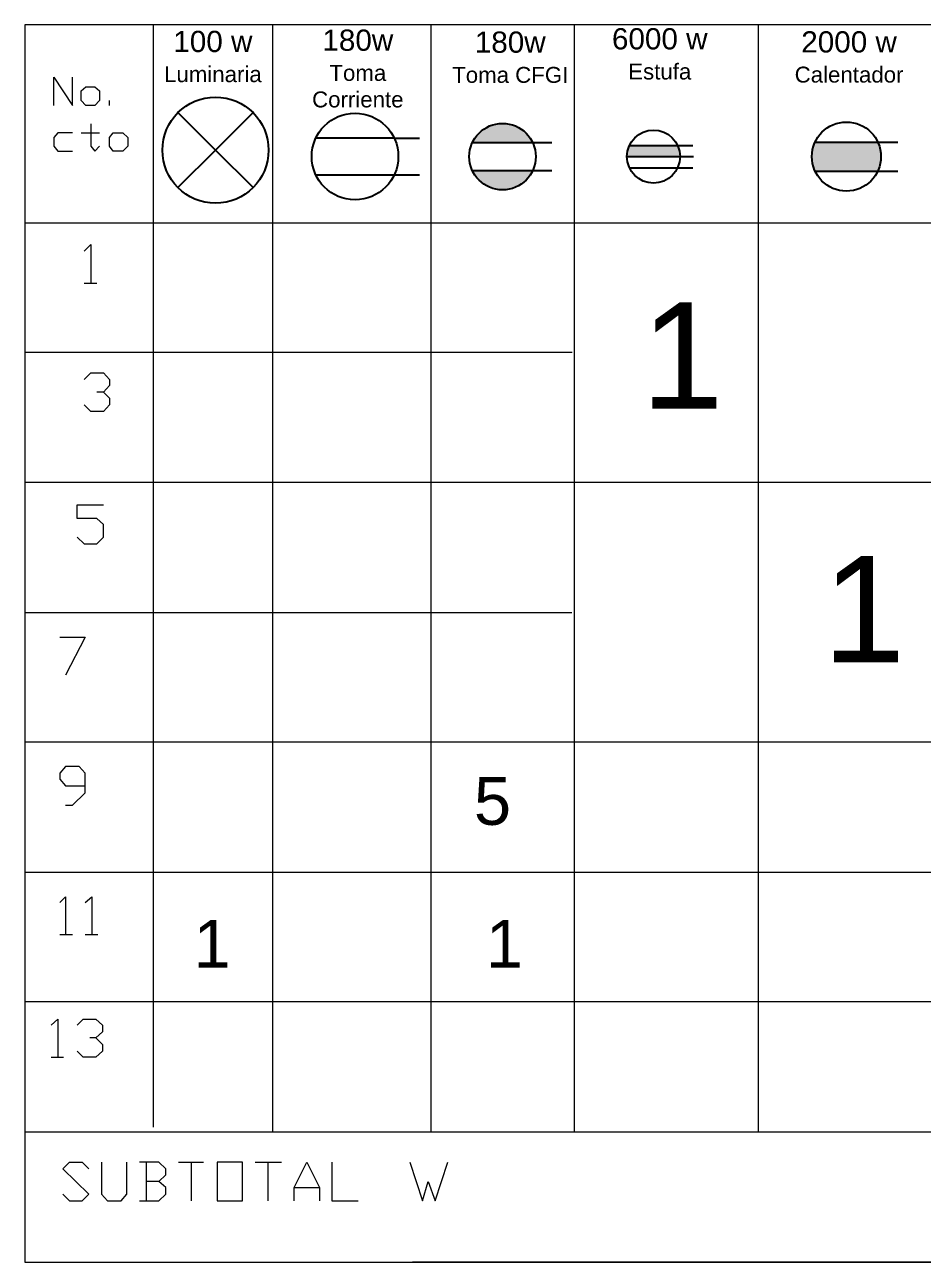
# Model space of a CAD drawing. Header units: metres. Extents: x 0 to 113, y -32 to 21.
# Drawn here: x 19.439 to 21.13, y 14.825 to 17.157 of the extents above; entities that cross this region are included whole.
import ezdxf

# ---------------------------------------------------------------- set-up
doc = ezdxf.new("R2010")
doc.units = ezdxf.units.M
doc.header["$LTSCALE"] = 0.5
for name, color, linetype in [('ENCHUFES', 5, 'Continuous'), ('LUMINARIA', 1, 'Continuous'), ('TABLERO', 7, 'Continuous')]:
    doc.layers.add(name, color=color, linetype=linetype)
doc.styles.get("Standard").update_dxf_attribs({"font": 'arial.ttf'})

# ---------------------------------------------------------------- blocks, each defined once
blk = doc.blocks.new('Tomacorriente')
at = {"layer": 'ENCHUFES'}
for p, q in [((0.0563, 0.0263), (-0.0563, 0.0263)), ((0.0563, 0.0263), (0.0923, 0.0263)), ((-0.0563, -0.0263), (0.0563, -0.0263)), ((0.0563, -0.0263), (0.0923, -0.0263))]:
    blk.add_line(p, q, dxfattribs=at)
blk.add_circle((0, 0), 0.0621, dxfattribs=at)
blk = doc.blocks.new('Toma corriente CFGI 1 Fase')
at = {"layer": 'ENCHUFES', "lineweight": 40}
h = blk.add_hatch(color=256, dxfattribs=at)
h.dxf.hatch_style = 1
h.paths.add_polyline_path([(-0.0453, 0.0211), (0.0453, 0.0211, 0.63707)])
h.paths.add_polyline_path([(0.0453, -0.0211), (-0.0453, -0.0211, 0.63707)])
at = {"layer": 'ENCHUFES'}
for p, q in [((-0.0453, 0.0211), (0.0743, 0.0211)), ((-0.0453, -0.0211), (0.0743, -0.0211))]:
    blk.add_line(p, q, dxfattribs=at)
blk.add_circle((0, 0), 0.05, dxfattribs=at)
blk = doc.blocks.new('Tomacorriente de dos fases con neutro (208V)')
at = {"layer": 'ENCHUFES', "lineweight": 100}
h = blk.add_hatch(color=256, dxfattribs=at)
h.dxf.hatch_style = 1
h.paths.add_polyline_path([(0.0453, 0.0211), (-0.0453, 0.0211, 0.109518), (-0.05, 0), (0.05, 0, 0.109518)])
at = {"layer": 'ENCHUFES'}
for p, q in [((-0.05, 0), (0.0751, 0)), ((-0.0453, 0.0211), (0.0743, 0.0211)), ((-0.0453, -0.0211), (0.0743, -0.0211))]:
    blk.add_line(p, q, dxfattribs=at)
blk.add_circle((0, 0), 0.05, dxfattribs=at)
blk = doc.blocks.new('*U139')
at = {"layer": 'LUMINARIA'}
for q in [(-0.0707, 0.0707), (0.0707, 0.0707), (-0.0707, -0.0707), (0.0707, -0.0707)]:
    blk.add_line((0, 0), q, dxfattribs=at)
blk.add_circle((0, 0), 0.1, dxfattribs=at)
blk = doc.blocks.new('Tomacorriente de dos fases sin neutro (208v)')
at = {"layer": 'ENCHUFES'}
h = blk.add_hatch(color=256, dxfattribs=at)
h.dxf.hatch_style = 1
h.paths.add_polyline_path([(0.05, 0, 0.109518), (0.0453, 0.0211), (-0.0453, 0.0211, 0.109518), (-0.05, 0, 0.109518), (-0.0453, -0.0211), (0.0453, -0.0211, 0.109518)], flags=17)
h.paths.add_polyline_path([(0.0453, 0.0211), (-0.0453, 0.0211, 0.109518), (-0.05, 0, 0.109518), (-0.0453, -0.0211), (0.0453, -0.0211, 0.109518), (0.05, 0, 0.109518)], flags=17)
h = blk.add_hatch(color=256, dxfattribs=at)
h.dxf.hatch_style = 1
h.paths.add_polyline_path([(0.05, 0, 0.109518), (0.0453, 0.0211), (-0.0453, 0.0211, 0.109518), (-0.05, 0, 0.109518), (-0.0453, -0.0211), (0.0453, -0.0211, 0.109518)])
for p, q in [((-0.0453, 0.0211), (0.0743, 0.0211)), ((-0.0453, -0.0211), (0.0743, -0.0211))]:
    blk.add_line(p, q, dxfattribs=at)
blk.add_circle((0, 0), 0.05, dxfattribs=at)

msp = doc.modelspace()

# ---------------------------------------------------------------- linework, layer by layer
at = {"layer": 'TABLERO', "color": 7, "linetype": 'Continuous', "lineweight": 18, "true_color": 0x000007}
for p, q in [((19.6804, 17.1573), (19.6804, 15.0799)), ((19.9057, 17.1573), (19.9057, 15.0707)), ((20.2038, 17.1573), (20.2038, 15.0707)), ((20.4736, 17.1573), (20.4736, 15.0707)), ((20.8203, 17.1573), (20.8203, 15.0707)), ((19.598, 17.0052), (19.598, 17.0144)), ((19.5449, 16.9539), (19.5797, 16.9539)), ((22.6113, 16.7836), (19.4386, 16.7836)), ((19.5504, 16.67), (19.5742, 16.67)), ((20.4702, 16.5399), (19.4386, 16.5399)), ((21.4843, 16.2944), (19.4386, 16.2944)), ((20.4697, 16.049), (19.4386, 16.049)), ((22.6185, 15.8053), (19.4386, 15.8053)), ((22.6146, 15.5599), (19.4386, 15.5599)), ((19.5046, 15.4426), (19.5284, 15.4426)), ((19.5522, 15.4426), (19.576, 15.4426)), ((22.6185, 15.3162), (19.4386, 15.3162)), ((19.4881, 15.2118), (19.5119, 15.2118)), ((22.6185, 15.0707), (19.4386, 15.0707)), ((19.6676, 15.0139), (19.6676, 14.9407)), ((19.728, 15.0139), (19.7757, 15.0139)), ((19.7519, 15.0139), (19.7519, 14.9407)), ((19.8728, 15.0139), (19.9222, 15.0139)), ((19.8966, 15.0139), (19.8966, 14.9407)), ((19.946, 14.9663), (19.9937, 14.9663)), ((22.6023, 14.8253), (20.1695, 14.8253))]:
    msp.add_line(p, q, dxfattribs=at)
for points in [[(19.4386, 14.8253), (22.6185, 14.8253), (22.6185, 17.1573), (19.4386, 17.1573)], [(19.5705, 17.0052), (19.554, 17.0052), (19.5449, 17.0144), (19.5449, 17.0327), (19.554, 17.04), (19.5705, 17.04), (19.5797, 17.0327), (19.5797, 17.0144)], [(19.6236, 16.9191), (19.6053, 16.9191), (19.598, 16.9283), (19.598, 16.9448), (19.6053, 16.9539), (19.6236, 16.9539), (19.6328, 16.9448), (19.6328, 16.9283)], [(19.8013, 14.9407), (19.849, 14.9407), (19.849, 15.0139), (19.8013, 15.0139)]]:
    msp.add_lwpolyline(points, close=True, dxfattribs=at)
for points in [[(19.4936, 17.0052), (19.4936, 17.0584), (19.5284, 17.0052), (19.5284, 17.0584)], [(19.5284, 16.9539), (19.5009, 16.9539), (19.4936, 16.9448), (19.4936, 16.9283), (19.5009, 16.9191), (19.5284, 16.9191)], [(19.5632, 16.9704), (19.5632, 16.9283), (19.5705, 16.9191), (19.5797, 16.9283)], [(19.5504, 16.7304), (19.5632, 16.7433), (19.5632, 16.67)], [(19.5504, 16.4886), (19.5632, 16.5015), (19.587, 16.5015), (19.598, 16.4886), (19.598, 16.4776), (19.587, 16.4648), (19.5742, 16.4648)], [(19.587, 16.4648), (19.598, 16.4538), (19.598, 16.441), (19.587, 16.4282), (19.5632, 16.4282), (19.5504, 16.441)], [(19.5375, 16.1919), (19.5504, 16.179), (19.5742, 16.179), (19.587, 16.1919), (19.587, 16.2157), (19.5742, 16.2267), (19.5375, 16.2267), (19.5375, 16.2523), (19.587, 16.2523)], [(19.5046, 16.0032), (19.5522, 16.0032), (19.5155, 15.9317)], [(19.5155, 15.6863), (19.5284, 15.6863), (19.5522, 15.7101), (19.5522, 15.7467), (19.5412, 15.7595), (19.5155, 15.7595), (19.5046, 15.7467), (19.5046, 15.7357), (19.5155, 15.7229), (19.5522, 15.7229)], [(19.5046, 15.5031), (19.5155, 15.5141), (19.5155, 15.4426)], [(19.5522, 15.5031), (19.565, 15.5141), (19.565, 15.4426)], [(19.4881, 15.2722), (19.5009, 15.2832), (19.5009, 15.2118)], [(19.5375, 15.2722), (19.5485, 15.2832), (19.5723, 15.2832), (19.5852, 15.2722), (19.5852, 15.2594), (19.5723, 15.2484), (19.5613, 15.2484)], [(19.5723, 15.2484), (19.5852, 15.2356), (19.5852, 15.2228), (19.5723, 15.2118), (19.5485, 15.2118), (19.5375, 15.2228)], [(19.5101, 14.9535), (19.5229, 14.9407), (19.5467, 14.9407), (19.5595, 14.9535), (19.5101, 15.0011), (19.5229, 15.0139), (19.5467, 15.0139), (19.5595, 15.0011)], [(19.5833, 15.0139), (19.5833, 14.9535), (19.5943, 14.9407), (19.62, 14.9407), (19.631, 14.9535), (19.631, 15.0139)], [(19.6914, 14.9773), (19.7042, 14.9901), (19.7042, 15.0011), (19.6914, 15.0139), (19.6548, 15.0139)], [(19.946, 14.9407), (19.946, 14.9663), (19.9699, 15.0139), (19.9937, 14.9663), (19.9937, 14.9407)], [(20.0175, 15.0139), (20.0175, 14.9407), (20.067, 14.9407)], [(20.164, 15.0139), (20.1879, 14.9407), (20.1989, 14.9773), (20.2117, 14.9407), (20.2355, 15.0139)], [(19.6548, 14.9407), (19.6914, 14.9407), (19.7042, 14.9535), (19.7042, 14.9663), (19.6914, 14.9773), (19.6676, 14.9773)]]:
    msp.add_lwpolyline(points, dxfattribs=at)

# ---------------------------------------------------------------- block references
at = {"layer": 'TABLERO'}
for name, p in [('*U139', (19.798, 16.921)), ('Tomacorriente de dos fases con neutro (208V)', (20.6233, 16.9088))]:
    msp.add_blockref(name, p, dxfattribs=at)
for name, p, xscale, yscale, zscale in [('Tomacorriente', (20.0609, 16.909), 1.313023706402561, 1.313023706402561, 1.313023706402561), ('Toma corriente CFGI 1 Fase', (20.3389, 16.9088), 1.253129811695345, 1.253129811695345, 1.253129811695345), ('Tomacorriente de dos fases sin neutro (208v)', (20.9868, 16.9088, 2.51), 1.302395928433255, 1.302395928433255, 1.302395928433255)]:
    msp.add_blockref(name, p, dxfattribs=dict(at, xscale=xscale, yscale=yscale, zscale=zscale))

# ---------------------------------------------------------------- texts
at = {"layer": 'TABLERO', "attachment_point": 1}
for s, width, gutter_width, insert, char_height in [('\\pxqc;100 w\\P{\\H0.75x;Luminaria}', 0.225325, 12.5, (19.6804, 17.1458), 0.04), ('\\pxqc;180w\\P{\\H0.75x;Toma Corriente}', 0.225325, 12.5, (19.9535, 17.1482), 0.04), ('\\pxqc;180w\\P{\\H0.75x;Toma CFGI}', 0.225325, 12.5, (20.2407, 17.1445), 0.04), ('\\pxqc;6000 w\\P{\\H0.75x;Estufa}', 0.225325, 12.5, (20.5224, 17.1508), 0.04), ('\\pxqc;2000 w\\P{\\H0.75x;Calentador}', 0.225325, 12.5, (20.8791, 17.145), 0.04), ('1', 0.090104, 0.4505, (20.6, 16.634), 0.2), ('1', 0.090104, 0.4505, (20.9421, 16.156), 0.2), ('5', 0.090104, 0.4505, (20.2849, 15.7396), 0.0901), ('1', 0.090104, 0.4505, (19.7567, 15.4705), 0.0901), ('1', 0.090104, 0.4505, (20.3073, 15.4705), 0.0901)]:
    msp.add_mtext_dynamic_manual_height_columns(s, width=width, gutter_width=gutter_width, heights=[0], dxfattribs=dict(at, insert=insert, char_height=char_height))

doc.saveas('drawing.dxf')
